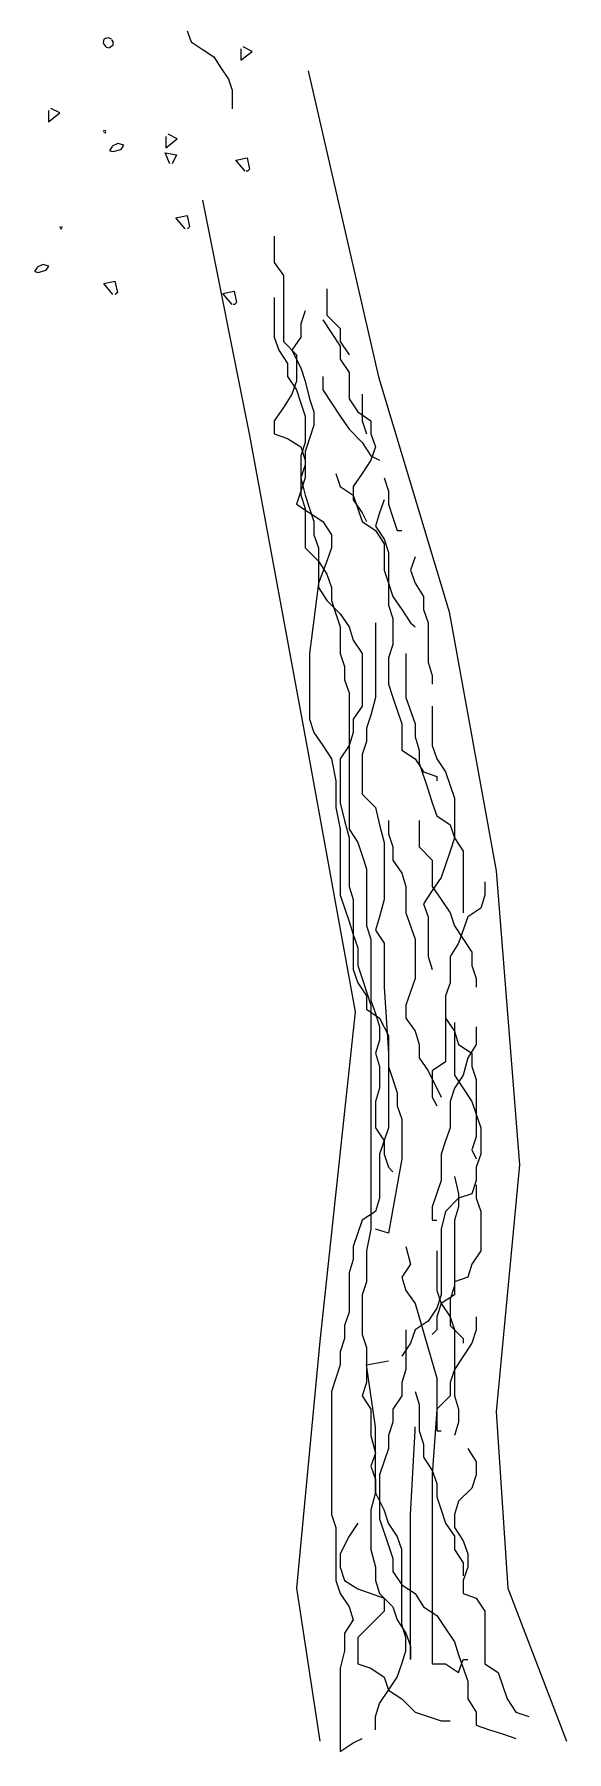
# Model space of a CAD drawing. Extents: x -1.78 to 1.64, y 0 to 4.33.
# Drawn here: x -0.281 to 0.208, y 0 to 1.575 of the extents above; entities that cross this region are included whole.
import ezdxf

# ---------------------------------------------------------------- set-up
doc = ezdxf.new("R2010")
doc.units = 0
doc.header["$MEASUREMENT"] = 0

msp = doc.modelspace()

# ---------------------------------------------------------------- linework, layer by layer
for p, q in [((-0.1402, 1.5781), (-0.1367, 1.5679)), ((-0.2167, 1.5704), (-0.2173, 1.5672)), ((-0.2173, 1.5669), (-0.2151, 1.5634)), ((-0.2148, 1.5714), (-0.2167, 1.5704)), ((-0.2129, 1.5717), (-0.2148, 1.571)), ((-0.2145, 1.5631), (-0.2119, 1.5624)), ((-0.2094, 1.5704), (-0.2129, 1.5717)), ((-0.2116, 1.5628), (-0.2081, 1.5653)), ((-0.2078, 1.5679), (-0.2094, 1.5698)), ((-0.2081, 1.5653), (-0.2081, 1.5679)), ((-0.1367, 1.5679), (-0.1265, 1.5612)), ((-0.1265, 1.5612), (-0.116, 1.5542)), ((-0.0911, 1.5615), (-0.0911, 1.5512)), ((-0.0911, 1.5512), (-0.0807, 1.5593)), ((-0.0807, 1.5593), (-0.0889, 1.5634)), ((-0.116, 1.5542), (-0.1093, 1.5441)), ((-0.1093, 1.5441), (-0.1023, 1.5339)), ((-0.1023, 1.5339), (-0.0992, 1.5237)), ((-0.0293, 1.5414), (0.0353, 1.2609)), ((-0.0992, 1.5237), (-0.0992, 1.5065)), ((-0.2677, 1.505), (-0.2677, 1.4946)), ((-0.2677, 1.4946), (-0.2573, 1.5028)), ((-0.2573, 1.5028), (-0.2655, 1.5069)), ((-0.2167, 1.4866), (-0.2174, 1.4857)), ((-0.2167, 1.485), (-0.2151, 1.4847)), ((-0.2148, 1.4863), (-0.2161, 1.4866)), ((-0.2151, 1.4853), (-0.2151, 1.4857)), ((-0.16, 1.4813), (-0.16, 1.4709)), ((-0.1496, 1.4791), (-0.1578, 1.4832)), ((-0.2091, 1.472), (-0.2116, 1.4682)), ((-0.2113, 1.4682), (-0.2081, 1.4675)), ((-0.204, 1.4749), (-0.2091, 1.4723)), ((-0.2081, 1.4675), (-0.2011, 1.4694)), ((-0.1983, 1.4733), (-0.2037, 1.4749)), ((-0.2011, 1.4691), (-0.1983, 1.4733)), ((-0.1562, 1.456), (-0.1605, 1.4662)), ((-0.1605, 1.4662), (-0.1501, 1.4643)), ((-0.16, 1.4709), (-0.1496, 1.4791)), ((-0.1501, 1.4643), (-0.154, 1.456)), ((-0.0956, 1.4594), (-0.0853, 1.4616)), ((-0.0871, 1.4493), (-0.0956, 1.4594)), ((-0.0862, 1.4497), (-0.0843, 1.4497)), ((-0.0853, 1.4616), (-0.0831, 1.4513)), ((-0.0831, 1.4513), (-0.0849, 1.4493)), ((-0.1264, 1.4227), (-0.0832, 1.207)), ((-0.1506, 1.4065), (-0.1403, 1.4087)), ((-0.1422, 1.3964), (-0.1506, 1.4065)), ((-0.1403, 1.4087), (-0.1381, 1.3983)), ((-0.2568, 1.3985), (-0.2574, 1.3975)), ((-0.2568, 1.3969), (-0.2552, 1.3966)), ((-0.2548, 1.3982), (-0.2561, 1.3985)), ((-0.2552, 1.3972), (-0.2552, 1.3975)), ((-0.1381, 1.3983), (-0.14, 1.3964)), ((-0.0604, 1.3898), (-0.0604, 1.3656)), ((-0.278, 1.3611), (-0.2805, 1.3573)), ((-0.2802, 1.3573), (-0.2771, 1.3566)), ((-0.2729, 1.3639), (-0.278, 1.3614)), ((-0.2771, 1.3566), (-0.2701, 1.3585)), ((-0.2672, 1.3623), (-0.2726, 1.3639)), ((-0.2701, 1.3582), (-0.2672, 1.3623)), ((-0.0604, 1.3656), (-0.0521, 1.3536)), ((-0.2169, 1.3464), (-0.2066, 1.3486)), ((-0.2085, 1.3362), (-0.2169, 1.3464)), ((-0.2066, 1.3486), (-0.2044, 1.3382)), ((-0.1076, 1.3371), (-0.0973, 1.3393)), ((-0.0973, 1.3393), (-0.0951, 1.329)), ((-0.0521, 1.3536), (-0.0521, 1.2931)), ((-0.0121, 1.3415), (-0.0121, 1.3173)), ((-0.2044, 1.3382), (-0.2063, 1.3363)), ((-0.0992, 1.327), (-0.1076, 1.3371)), ((-0.0982, 1.3274), (-0.0963, 1.3274)), ((-0.0951, 1.329), (-0.097, 1.327)), ((-0.0604, 1.3335), (-0.0604, 1.2973)), ((-0.0321, 1.3214), (-0.0362, 1.3094)), ((-0.0362, 1.3094), (-0.0362, 1.2973)), ((-0.0159, 1.3132), (0, 1.289)), ((-0.0121, 1.3173), (0, 1.3052)), ((-0.0604, 1.2973), (-0.0563, 1.2852)), ((-0.0521, 1.2931), (-0.04, 1.281)), ((-0.0362, 1.2973), (-0.0442, 1.2852)), ((0, 1.3052), (0, 1.2931)), ((0, 1.2931), (0.0083, 1.281)), ((-0.0563, 1.2852), (-0.0483, 1.2731)), ((-0.0442, 1.2852), (-0.0362, 1.269)), ((-0.04, 1.281), (-0.04, 1.2569)), ((0, 1.289), (0, 1.2769)), ((0, 1.2769), (0.0083, 1.2648)), ((-0.0483, 1.2731), (-0.0483, 1.261)), ((-0.0483, 1.261), (-0.04, 1.2489)), ((-0.0362, 1.269), (-0.0321, 1.2569)), ((-0.0159, 1.261), (-0.0159, 1.2489)), ((0.0083, 1.2648), (0.0083, 1.2407)), ((0.0353, 1.2609), (0.1, 1.0452)), ((-0.0442, 1.2448), (-0.0521, 1.2327)), ((-0.04, 1.2569), (-0.0442, 1.2448)), ((-0.04, 1.2489), (-0.0362, 1.2368)), ((-0.0321, 1.2569), (-0.028, 1.2407)), ((-0.0159, 1.2489), (0, 1.2248)), ((0.0203, 1.2448), (0.0203, 1.2206)), ((-0.0521, 1.2327), (-0.0604, 1.2206)), ((-0.0362, 1.2368), (-0.0321, 1.2248)), ((-0.028, 1.2407), (-0.0242, 1.2286)), ((-0.0242, 1.2286), (-0.0242, 1.2165)), ((0.0083, 1.2407), (0.0162, 1.2286)), ((0.0162, 1.2286), (0.0283, 1.2206)), ((-0.0604, 1.2206), (-0.0604, 1.2085)), ((-0.0321, 1.2248), (-0.0321, 1.2006)), ((-0.0242, 1.2165), (-0.028, 1.2044)), ((0, 1.2248), (0.0083, 1.2127)), ((0.0083, 1.2127), (0.0203, 1.2006)), ((0.0203, 1.2206), (0.0242, 1.2085)), ((0.0283, 1.2206), (0.0283, 1.2085)), ((-0.0832, 1.207), (-0.0293, 0.9158)), ((-0.0604, 1.2085), (-0.0483, 1.2044)), ((-0.0483, 1.2044), (-0.0362, 1.1965)), ((-0.0321, 1.2006), (-0.0362, 1.1885)), ((-0.028, 1.2044), (-0.0321, 1.1923)), ((0.0203, 1.2006), (0.0283, 1.1885)), ((0.0283, 1.2085), (0.0324, 1.1965)), ((-0.0362, 1.1965), (-0.0321, 1.1844)), ((-0.0362, 1.1885), (-0.0362, 1.1522)), ((-0.0321, 1.1923), (-0.0321, 1.1802)), ((-0.0321, 1.1844), (-0.0321, 1.1681)), ((0.0283, 1.1844), (0.0203, 1.1723)), ((0.0324, 1.1965), (0.0283, 1.1844)), ((0.0283, 1.1885), (0.0362, 1.1844)), ((-0.0321, 1.1802), (-0.0362, 1.1681)), ((-0.0321, 1.1681), (-0.0362, 1.1561)), ((-0.0362, 1.1681), (-0.0321, 1.1522)), ((-0.0038, 1.1723), (0, 1.1602)), ((0.0203, 1.1723), (0.0121, 1.1602)), ((0.0404, 1.1681), (0.0445, 1.1561)), ((-0.0362, 1.1561), (-0.04, 1.144)), ((-0.0362, 1.1522), (-0.0321, 1.1402)), ((-0.0321, 1.1522), (-0.028, 1.1402)), ((0, 1.1602), (0.0121, 1.1522)), ((0.0121, 1.1602), (0.0121, 1.1481)), ((0.0121, 1.1522), (0.0203, 1.1281)), ((0.0445, 1.1561), (0.0445, 1.144)), ((-0.04, 1.144), (-0.0159, 1.1281)), ((-0.0321, 1.1402), (-0.0321, 1.1039)), ((-0.028, 1.1402), (-0.0242, 1.1281)), ((0.0121, 1.1481), (0.0203, 1.136)), ((0.0203, 1.136), (0.0242, 1.1281)), ((0.0362, 1.136), (0.0324, 1.1239)), ((0.0404, 1.1481), (0.0362, 1.136)), ((0.0445, 1.144), (0.0483, 1.1319)), ((-0.0242, 1.1281), (-0.0242, 1.116)), ((-0.0159, 1.1281), (-0.0079, 1.116)), ((0.0203, 1.1281), (0.0324, 1.1198)), ((0.0324, 1.1239), (0.0404, 1.1119)), ((0.0324, 1.1198), (0.0404, 1.1077)), ((0.0483, 1.1319), (0.0524, 1.1198)), ((0.0524, 1.1198), (0.0566, 1.1198)), ((-0.0321, 1.1039), (-0.02, 1.0918)), ((-0.0242, 1.116), (-0.02, 1.1039)), ((-0.02, 1.1039), (-0.02, 1.0676)), ((-0.0079, 1.1039), (-0.0121, 1.0918)), ((-0.0079, 1.116), (-0.0079, 1.1039)), ((0.0404, 1.1119), (0.0445, 1.0998)), ((0.0404, 1.1077), (0.0404, 1.0835)), ((-0.0121, 1.0918), (-0.02, 1.0715)), ((-0.02, 1.0918), (-0.0121, 1.0797)), ((0.0445, 1.0998), (0.0445, 1.0514)), ((0.0687, 1.0956), (0.0645, 1.0835)), ((-0.02, 1.0715), (-0.028, 1.0072)), ((-0.0121, 1.0797), (-0.0079, 1.0676)), ((0.0404, 1.0835), (0.0445, 1.0715)), ((0.0445, 1.0715), (0.0483, 1.0594)), ((0.0645, 1.0835), (0.0687, 1.0715)), ((0.0687, 1.0715), (0.0766, 1.0594)), ((-0.02, 1.0676), (-0.0121, 1.0556)), ((-0.0121, 1.0556), (0, 1.0435)), ((-0.0079, 1.0676), (-0.0079, 1.0556)), ((-0.0079, 1.0556), (-0.0038, 1.0435)), ((0.0483, 1.0594), (0.0566, 1.0473)), ((0.0766, 1.0594), (0.0766, 1.0473)), ((-0.0038, 1.0435), (0, 1.0314)), ((0, 1.0435), (0.0083, 1.0314)), ((0.0445, 1.0514), (0.0483, 1.0393)), ((0.0566, 1.0473), (0.0645, 1.0352)), ((0.0766, 1.0473), (0.0807, 1.0352)), ((0.1, 1.0452), (0.1431, 0.8079)), ((0, 1.0314), (0, 1.0072)), ((0.0083, 1.0314), (0.0121, 1.0193)), ((0.0324, 1.0352), (0.0324, 0.9668)), ((0.0483, 1.0393), (0.0483, 1.0152)), ((0.0645, 1.0352), (0.0687, 1.0314)), ((0.0807, 1.0352), (0.0807, 0.999)), ((0.0121, 1.0193), (0.0203, 1.0072)), ((0.0483, 1.0152), (0.0445, 1.0031)), ((-0.028, 1.0072), (-0.028, 0.9468)), ((0, 1.0072), (0.0041, 0.9951)), ((0.0041, 0.9951), (0.0041, 0.983)), ((0.0203, 1.0072), (0.0203, 0.9589)), ((0.0445, 1.0031), (0.0445, 0.9789)), ((0.0604, 1.0072), (0.0604, 0.9668)), ((0.0807, 0.999), (0.0845, 0.9869)), ((0.0041, 0.983), (0.0083, 0.971)), ((0.0445, 0.9789), (0.0483, 0.9668)), ((0.0845, 0.9869), (0.0845, 0.9789)), ((0.0083, 0.971), (0.0083, 0.846)), ((0.0324, 0.9668), (0.0283, 0.9506)), ((0.0483, 0.9668), (0.0566, 0.9427)), ((0.0604, 0.9668), (0.0687, 0.9427)), ((-0.028, 0.9468), (-0.0242, 0.9347)), ((0.0203, 0.9589), (0.0121, 0.9468)), ((0.0121, 0.9468), (0.0121, 0.9347)), ((0.0283, 0.9506), (0.0242, 0.9385)), ((0.0845, 0.9589), (0.0845, 0.9226)), ((-0.0242, 0.9347), (-0.0159, 0.9226)), ((0.0121, 0.9347), (0.0083, 0.9226)), ((0.0242, 0.9385), (0.0242, 0.9264)), ((0.0566, 0.9427), (0.0566, 0.9185)), ((0.0687, 0.9427), (0.0687, 0.9306)), ((0.0687, 0.9306), (0.0725, 0.9185)), ((-0.0293, 0.9158), (0.0138, 0.6784)), ((-0.0159, 0.9226), (-0.0079, 0.9105)), ((0.0083, 0.9226), (0, 0.9105)), ((0.0242, 0.9264), (0.0203, 0.9144)), ((0.0203, 0.9144), (0.0203, 0.8781)), ((0.0566, 0.9185), (0.0687, 0.9105)), ((0.0725, 0.9185), (0.0725, 0.9064)), ((0.0845, 0.9226), (0.0887, 0.9105)), ((-0.0079, 0.9105), (-0.0038, 0.8902)), ((0, 0.9105), (0, 0.8701)), ((0.0687, 0.9105), (0.0766, 0.8985)), ((0.0725, 0.9064), (0.0807, 0.8822)), ((0.0766, 0.8985), (0.0887, 0.8943)), ((0.0887, 0.9105), (0.0966, 0.8985)), ((0.0966, 0.8985), (0.1049, 0.8743)), ((-0.0038, 0.8902), (-0.0038, 0.866)), ((0.0807, 0.8822), (0.0845, 0.8701)), ((0.0887, 0.8943), (0.0887, 0.8902)), ((0, 0.8701), (0.0041, 0.8539)), ((0.0203, 0.8781), (0.0324, 0.866)), ((0.0845, 0.8701), (0.0887, 0.8581)), ((0.1049, 0.8743), (0.1049, 0.838)), ((-0.0038, 0.866), (0, 0.846)), ((0.0041, 0.8539), (0.0083, 0.838)), ((0.0324, 0.866), (0.0362, 0.8501)), ((0.0445, 0.8539), (0.0445, 0.8418)), ((0.0725, 0.8539), (0.0725, 0.8298)), ((0.0887, 0.8581), (0.1008, 0.8501)), ((0, 0.846), (0, 0.7855)), ((0.0083, 0.846), (0.0162, 0.8339)), ((0.0083, 0.838), (0.0083, 0.7935)), ((0.0362, 0.8501), (0.0404, 0.8339)), ((0.0445, 0.8418), (0.0483, 0.8298)), ((0.1008, 0.8501), (0.1049, 0.838)), ((0.1049, 0.838), (0.1008, 0.8259)), ((0.1049, 0.838), (0.1128, 0.8259)), ((0.0162, 0.8339), (0.0203, 0.8218)), ((0.0203, 0.8218), (0.0242, 0.8097)), ((0.0404, 0.8339), (0.0404, 0.7814)), ((0.0483, 0.8298), (0.0483, 0.8177)), ((0.0725, 0.8298), (0.0845, 0.8177)), ((0.1008, 0.8259), (0.0928, 0.8018)), ((0.1128, 0.8259), (0.1128, 0.7693)), ((0.0242, 0.8097), (0.0242, 0.7572)), ((0.0483, 0.8177), (0.0566, 0.8056)), ((0.0566, 0.8056), (0.0604, 0.7935)), ((0.0845, 0.8177), (0.0845, 0.7935)), ((0.1431, 0.8079), (0.1647, 0.5382)), ((0.0083, 0.7935), (0.0121, 0.7814)), ((0.0604, 0.7935), (0.0604, 0.7693)), ((0.0845, 0.7897), (0.0766, 0.7776)), ((0.0928, 0.8018), (0.0845, 0.7897)), ((0.0845, 0.7935), (0.0928, 0.7814)), ((0.1329, 0.7976), (0.1329, 0.7855)), ((0, 0.7855), (0.0083, 0.7614)), ((0.0121, 0.7814), (0.0121, 0.7172)), ((0.0404, 0.7814), (0.0362, 0.7655)), ((0.0766, 0.7776), (0.0807, 0.7655)), ((0.0928, 0.7814), (0.1008, 0.7693)), ((0.129, 0.7735), (0.117, 0.7655)), ((0.1329, 0.7855), (0.129, 0.7735)), ((0.0083, 0.7614), (0.0121, 0.7493)), ((0.0242, 0.7572), (0.0283, 0.7452)), ((0.0362, 0.7655), (0.0324, 0.7534)), ((0.0604, 0.7693), (0.0687, 0.7452)), ((0.0807, 0.7655), (0.0807, 0.7293)), ((0.1008, 0.7693), (0.1049, 0.7572)), ((0.1049, 0.7572), (0.1208, 0.7331)), ((0.117, 0.7655), (0.1087, 0.7413)), ((0.0121, 0.7493), (0.0162, 0.7372)), ((0.0283, 0.7452), (0.0283, 0.6889)), ((0.0324, 0.7534), (0.0404, 0.7413)), ((0.0404, 0.7413), (0.0404, 0.701)), ((0.0687, 0.7452), (0.0687, 0.7089)), ((0.1087, 0.7413), (0.1008, 0.7293)), ((0.0162, 0.7372), (0.0162, 0.721)), ((0.0807, 0.7293), (0.0845, 0.7172)), ((0.1008, 0.7293), (0.1008, 0.7051)), ((0.1208, 0.7331), (0.1208, 0.721)), ((0.0121, 0.7172), (0.0162, 0.7051)), ((0.0162, 0.721), (0.0203, 0.7089)), ((0.0203, 0.7089), (0.0242, 0.6968)), ((0.0687, 0.7089), (0.0604, 0.6847)), ((0.1208, 0.721), (0.1249, 0.7089)), ((0.1249, 0.7089), (0.1249, 0.701)), ((0.0162, 0.7051), (0.0242, 0.693)), ((0.0242, 0.6968), (0.0283, 0.6847)), ((0.0242, 0.693), (0.0242, 0.6809)), ((0.0404, 0.701), (0.0445, 0.6405)), ((0.1008, 0.7051), (0.0966, 0.693)), ((0.0966, 0.693), (0.0966, 0.6326)), ((0.0138, 0.6784), (-0.0186, 0.3764)), ((0.0242, 0.6809), (0.0362, 0.6726)), ((0.0283, 0.6889), (0.0324, 0.6768)), ((0.0283, 0.6847), (0.0283, 0.4793)), ((0.0604, 0.6847), (0.0604, 0.6726)), ((0.0966, 0.6847), (0.0966, 0.6726)), ((0.0324, 0.6768), (0.0362, 0.6647)), ((0.0362, 0.6726), (0.0445, 0.6567)), ((0.0362, 0.6647), (0.0362, 0.6526)), ((0.0604, 0.6726), (0.0687, 0.6606)), ((0.0966, 0.6726), (0.1049, 0.6606)), ((0.1049, 0.6688), (0.1049, 0.6205)), ((0.1249, 0.6647), (0.1249, 0.6485)), ((0.0362, 0.6526), (0.0324, 0.6405)), ((0.0445, 0.6567), (0.0445, 0.6284)), ((0.0687, 0.6606), (0.0725, 0.6485)), ((0.0725, 0.6485), (0.0725, 0.6364)), ((0.1049, 0.6606), (0.1087, 0.6485)), ((0.1087, 0.6485), (0.1208, 0.6405)), ((0.1249, 0.6485), (0.117, 0.6364)), ((0.0324, 0.6405), (0.0362, 0.6284)), ((0.0445, 0.6405), (0.0445, 0.5721)), ((0.0725, 0.6364), (0.0807, 0.6243)), ((0.0966, 0.6326), (0.0845, 0.6243)), ((0.117, 0.6364), (0.1128, 0.6205)), ((0.1208, 0.6405), (0.1208, 0.6284)), ((0.0362, 0.6284), (0.0362, 0.6084)), ((0.0445, 0.6284), (0.0483, 0.6164)), ((0.0483, 0.6164), (0.0524, 0.6043)), ((0.0807, 0.6243), (0.0928, 0.6001)), ((0.0845, 0.6243), (0.0845, 0.6001)), ((0.1128, 0.6205), (0.1049, 0.6084)), ((0.1049, 0.6205), (0.1208, 0.5963)), ((0.1208, 0.6284), (0.1249, 0.6164)), ((0.1249, 0.6164), (0.1249, 0.5639)), ((0.0362, 0.6084), (0.0324, 0.5963)), ((0.0524, 0.6043), (0.0524, 0.5922)), ((0.0845, 0.6001), (0.0887, 0.5922)), ((0.1049, 0.6084), (0.1008, 0.5963)), ((0.0324, 0.5963), (0.0324, 0.5721)), ((0.0524, 0.5922), (0.0566, 0.5801)), ((0.1008, 0.5963), (0.1008, 0.5721)), ((0.1208, 0.5963), (0.129, 0.5721)), ((0.0324, 0.5721), (0.0404, 0.5601)), ((0.0445, 0.5721), (0.0362, 0.548)), ((0.0566, 0.5801), (0.0566, 0.5438)), ((0.1008, 0.5721), (0.0966, 0.5601)), ((0.129, 0.5721), (0.129, 0.548)), ((0.0404, 0.5601), (0.0404, 0.548)), ((0.0966, 0.5601), (0.0928, 0.548)), ((0.1249, 0.5639), (0.1208, 0.5518)), ((0.1208, 0.5518), (0.1249, 0.5438)), ((0.0362, 0.548), (0.0362, 0.5076)), ((0.0404, 0.548), (0.0445, 0.5359)), ((0.0566, 0.5438), (0.0445, 0.4755)), ((0.0445, 0.5359), (0.0483, 0.5318)), ((0.0928, 0.548), (0.0928, 0.5238)), ((0.129, 0.548), (0.1249, 0.5359)), ((0.1249, 0.5359), (0.1249, 0.5238)), ((0.1647, 0.5382), (0.1431, 0.3117)), ((0.0928, 0.5238), (0.0845, 0.4996)), ((0.1049, 0.5276), (0.1087, 0.5117)), ((0.1249, 0.5238), (0.1208, 0.5117)), ((0.0362, 0.5076), (0.0324, 0.4955)), ((0.1087, 0.5076), (0.0966, 0.4955)), ((0.1208, 0.5117), (0.1087, 0.5076)), ((0.1087, 0.5117), (0.1087, 0.4996)), ((0.1249, 0.5197), (0.1249, 0.5076)), ((0.1249, 0.5076), (0.129, 0.4955)), ((0.0324, 0.4955), (0.0203, 0.4875)), ((0.0845, 0.4996), (0.0845, 0.4875)), ((0.0966, 0.4955), (0.0928, 0.4793)), ((0.1087, 0.4996), (0.1049, 0.4875)), ((0.129, 0.4955), (0.129, 0.4592)), ((0.0203, 0.4875), (0.0121, 0.4634)), ((0.0283, 0.4793), (0.0242, 0.4592)), ((0.0445, 0.4755), (0.0324, 0.4793)), ((0.0845, 0.4875), (0.0887, 0.4875)), ((0.0928, 0.4793), (0.0928, 0.4189)), ((0.1049, 0.4875), (0.1049, 0.4271)), ((0.0121, 0.4634), (0.0121, 0.4513)), ((0.0242, 0.4592), (0.0242, 0.4309)), ((0.0604, 0.4634), (0.0645, 0.4472)), ((0.0887, 0.4592), (0.0887, 0.423)), ((0.129, 0.4592), (0.1208, 0.4472)), ((0.0121, 0.4513), (0.0083, 0.4392)), ((0.0645, 0.4472), (0.0566, 0.4351)), ((0.1208, 0.4472), (0.117, 0.4351)), ((0.0083, 0.4392), (0.0083, 0.403)), ((0.0242, 0.4309), (0.0203, 0.4189)), ((0.0566, 0.4351), (0.0604, 0.423)), ((0.1049, 0.4271), (0.1008, 0.415)), ((0.117, 0.4351), (0.1049, 0.4309)), ((0.1049, 0.4309), (0.1049, 0.4189)), ((0.0203, 0.4189), (0.0203, 0.3826)), ((0.0604, 0.423), (0.0687, 0.4109)), ((0.0687, 0.4109), (0.0887, 0.3425)), ((0.0887, 0.423), (0.0928, 0.4109)), ((0.0928, 0.4189), (0.0887, 0.4068)), ((0.0928, 0.4109), (0.0887, 0.3988)), ((0.1049, 0.4189), (0.0928, 0.4109)), ((0.0928, 0.4109), (0.1008, 0.3988)), ((0.1008, 0.415), (0.1008, 0.3909)), ((0.0083, 0.403), (0.0041, 0.3909)), ((0.0807, 0.3947), (0.0687, 0.3867)), ((0.0887, 0.4068), (0.0807, 0.3947)), ((0.0887, 0.3988), (0.0887, 0.3867)), ((0.1008, 0.3988), (0.1049, 0.3867)), ((0.1249, 0.3988), (0.1249, 0.3867)), ((0.0041, 0.3788), (0, 0.3667)), ((0.0041, 0.3909), (0.0041, 0.3788)), ((0.0203, 0.3826), (0.0242, 0.3705)), ((0.0604, 0.3867), (0.0604, 0.3505)), ((0.0687, 0.3867), (0.0645, 0.3746)), ((0.0887, 0.3867), (0.0845, 0.3826)), ((0.1008, 0.3909), (0.1128, 0.3788)), ((0.1049, 0.3867), (0.1049, 0.3263)), ((0.1128, 0.3788), (0.1128, 0.3746)), ((0.1249, 0.3867), (0.1208, 0.3746)), ((-0.0186, 0.3764), (-0.0401, 0.1499)), ((0, 0.3667), (0, 0.3546)), ((0.0242, 0.3705), (0.0242, 0.3384)), ((0.0645, 0.3746), (0.0566, 0.3626)), ((0.1208, 0.3746), (0.1049, 0.3505)), ((0, 0.3546), (-0.0038, 0.3425)), ((0.0242, 0.3546), (0.0445, 0.3584)), ((0.0324, 0.298), (0.0242, 0.3546)), ((0.0604, 0.3505), (0.0566, 0.3384)), ((0.1049, 0.3505), (0.1008, 0.3384)), ((-0.0038, 0.3425), (-0.0079, 0.3304)), ((0.0242, 0.3384), (0.0203, 0.3263)), ((0.0566, 0.3384), (0.0566, 0.3263)), ((0.0887, 0.3425), (0.0887, 0.2942)), ((0.1008, 0.3384), (0.1008, 0.3263)), ((-0.0079, 0.3304), (-0.0079, 0.2175)), ((0.0203, 0.3263), (0.0283, 0.3142)), ((0.0566, 0.3263), (0.0483, 0.3142)), ((0.0687, 0.3304), (0.0725, 0.3184)), ((0.0725, 0.3184), (0.0725, 0.2942)), ((0.1008, 0.3263), (0.0887, 0.3142)), ((0.1049, 0.3263), (0.1087, 0.3142)), ((0.0283, 0.3142), (0.0283, 0.29)), ((0.0483, 0.3021), (0.0445, 0.29)), ((0.0483, 0.3142), (0.0483, 0.3021)), ((0.0887, 0.3142), (0.0845, 0.2538)), ((0.1087, 0.3021), (0.1049, 0.29)), ((0.1087, 0.3142), (0.1087, 0.3021)), ((0.1431, 0.3117), (0.1539, 0.1499)), ((0.0283, 0.29), (0.0324, 0.2738)), ((0.0324, 0.2376), (0.0324, 0.298)), ((0.0445, 0.29), (0.0445, 0.278)), ((0.0645, 0.2175), (0.0687, 0.2942)), ((0.0687, 0.2942), (0.0687, 0.298)), ((0.0725, 0.2942), (0.0766, 0.2821)), ((0.0887, 0.2942), (0.0928, 0.2942)), ((0.0324, 0.2738), (0.0283, 0.2617)), ((0.0445, 0.278), (0.0362, 0.2538)), ((0.0766, 0.2821), (0.0766, 0.27)), ((0.0766, 0.27), (0.0845, 0.2579)), ((0.117, 0.278), (0.1249, 0.2659)), ((0.0283, 0.2617), (0.0324, 0.2497)), ((0.0362, 0.2538), (0.0362, 0.2134)), ((0.0845, 0.2579), (0.0887, 0.2458)), ((0.0845, 0.2538), (0.0845, 0.0805)), ((0.1249, 0.2538), (0.1208, 0.2417)), ((0.1249, 0.2659), (0.1249, 0.2538)), ((0.0324, 0.2376), (0.0283, 0.2217)), ((0.0324, 0.2497), (0.0324, 0.2376)), ((0.0404, 0.2217), (0.0324, 0.2376)), ((0.0887, 0.2458), (0.0887, 0.2338)), ((0.1208, 0.2417), (0.1087, 0.2296)), ((0.0283, 0.2217), (0.0283, 0.1854)), ((0.0445, 0.2096), (0.0404, 0.2217)), ((0.0887, 0.2338), (0.0928, 0.2217)), ((0.0928, 0.2217), (0.0966, 0.2096)), ((0.1087, 0.2296), (0.1049, 0.2175)), ((-0.0079, 0.2175), (-0.0038, 0.2055)), ((-0.0038, 0.2055), (-0.0038, 0.1571)), ((0.0162, 0.2096), (0.0083, 0.1975)), ((0.0362, 0.2134), (0.0445, 0.1892)), ((0.0524, 0.1975), (0.0445, 0.2096)), ((0.0645, 0.0846), (0.0645, 0.2175)), ((0.0966, 0.2096), (0.1049, 0.1975)), ((0.1049, 0.2175), (0.1049, 0.2055)), ((0.1049, 0.2055), (0.1128, 0.1934)), ((0.0083, 0.1975), (0, 0.1813)), ((0.0445, 0.1892), (0.0483, 0.1771)), ((0.0566, 0.1854), (0.0524, 0.1975)), ((0.1049, 0.1975), (0.1049, 0.1854)), ((0.1128, 0.1934), (0.117, 0.1813)), ((0, 0.1813), (0, 0.1692)), ((0.0283, 0.1854), (0.0324, 0.1692)), ((0.0483, 0.1771), (0.0483, 0.1651)), ((0.0566, 0.1167), (0.0566, 0.1854)), ((0.1049, 0.1854), (0.1128, 0.1733)), ((0.1128, 0.1733), (0.1128, 0.1612)), ((0.117, 0.1813), (0.117, 0.1692)), ((0, 0.1692), (0.0041, 0.1571)), ((0.0324, 0.1692), (0.0324, 0.1571)), ((0.0483, 0.1651), (0.0566, 0.153)), ((0.117, 0.1692), (0.1128, 0.1571)), ((-0.0401, 0.1499), (-0.0186, 0.0097)), ((-0.0038, 0.1571), (0, 0.145)), ((0, 0.145), (0.0083, 0.1329)), ((0.0041, 0.1571), (0.0162, 0.1492)), ((0.0162, 0.1492), (0.0404, 0.1409)), ((0.0324, 0.1571), (0.0362, 0.145)), ((0.0362, 0.145), (0.0483, 0.1329)), ((0.0566, 0.153), (0.0687, 0.145)), ((0.0687, 0.145), (0.0766, 0.1329)), ((0.1128, 0.1571), (0.1128, 0.145)), ((0.1128, 0.145), (0.1249, 0.1409)), ((0.1539, 0.1499), (0.2078, 0.0097)), ((0.0083, 0.1329), (0.0121, 0.1209)), ((0.0404, 0.1288), (0.0162, 0.1046)), ((0.0404, 0.1409), (0.0404, 0.1288)), ((0.0483, 0.1329), (0.0524, 0.1209)), ((0.0766, 0.1329), (0.0887, 0.125)), ((0.1249, 0.1409), (0.1329, 0.1288)), ((0.1329, 0.1288), (0.1329, 0.0805)), ((0.0121, 0.1209), (0.0041, 0.1088)), ((0.0524, 0.1209), (0.0604, 0.1088)), ((0.0604, 0.1046), (0.0566, 0.1167)), ((0.0887, 0.125), (0.0966, 0.1129)), ((0.0966, 0.1129), (0.1049, 0.1008)), ((0.0041, 0.1088), (0.0041, 0.0925)), ((0.0162, 0.1046), (0.0162, 0.0805)), ((0.0604, 0.1088), (0.0645, 0.0967)), ((0.0604, 0.0925), (0.0604, 0.1046)), ((0.0645, 0.0967), (0.0645, 0.0846)), ((0.1049, 0.1008), (0.1087, 0.0887)), ((0.0041, 0.0925), (0, 0.0766)), ((0.0162, 0.0805), (0.0283, 0.0766)), ((0.0524, 0.0684), (0.0566, 0.0805)), ((0.0566, 0.0805), (0.0604, 0.0925)), ((0.0845, 0.0805), (0.0966, 0.0805)), ((0.0966, 0.0805), (0.1087, 0.0725)), ((0.1087, 0.0887), (0.117, 0.0646)), ((0.1087, 0.0725), (0.1128, 0.0846)), ((0.1128, 0.0846), (0.117, 0.0846)), ((0.1329, 0.0805), (0.1449, 0.0725)), ((0, 0.0766), (0, 0)), ((0.0283, 0.0766), (0.0404, 0.0684)), ((0.0404, 0.0684), (0.0445, 0.0563)), ((0.0445, 0.0563), (0.0524, 0.0684)), ((0.117, 0.0646), (0.117, 0.0483)), ((0.1449, 0.0725), (0.1532, 0.0483)), ((0.0362, 0.0442), (0.0445, 0.0563)), ((0.0445, 0.0563), (0.0566, 0.0483)), ((0.0566, 0.0483), (0.0687, 0.0363)), ((0.117, 0.0483), (0.1249, 0.0363)), ((0.1532, 0.0483), (0.1611, 0.0363)), ((0.0324, 0.0321), (0.0362, 0.0442)), ((0.0324, 0.02), (0.0324, 0.0321)), ((0.0687, 0.0363), (0.0807, 0.0321)), ((0.0807, 0.0321), (0.0928, 0.0283)), ((0.1249, 0.0363), (0.1249, 0.0242)), ((0.1611, 0.0363), (0.1732, 0.0321)), ((0.0928, 0.0283), (0.1008, 0.0283)), ((0.1249, 0.0242), (0.137, 0.02)), ((0.137, 0.02), (0.1491, 0.0162)), ((0.1491, 0.0162), (0.1611, 0.0121)), ((0, 0), (0.0121, 0.008)), ((0.0121, 0.008), (0.0203, 0.0121))]:
    msp.add_line(p, q)

doc.saveas('drawing.dxf')
